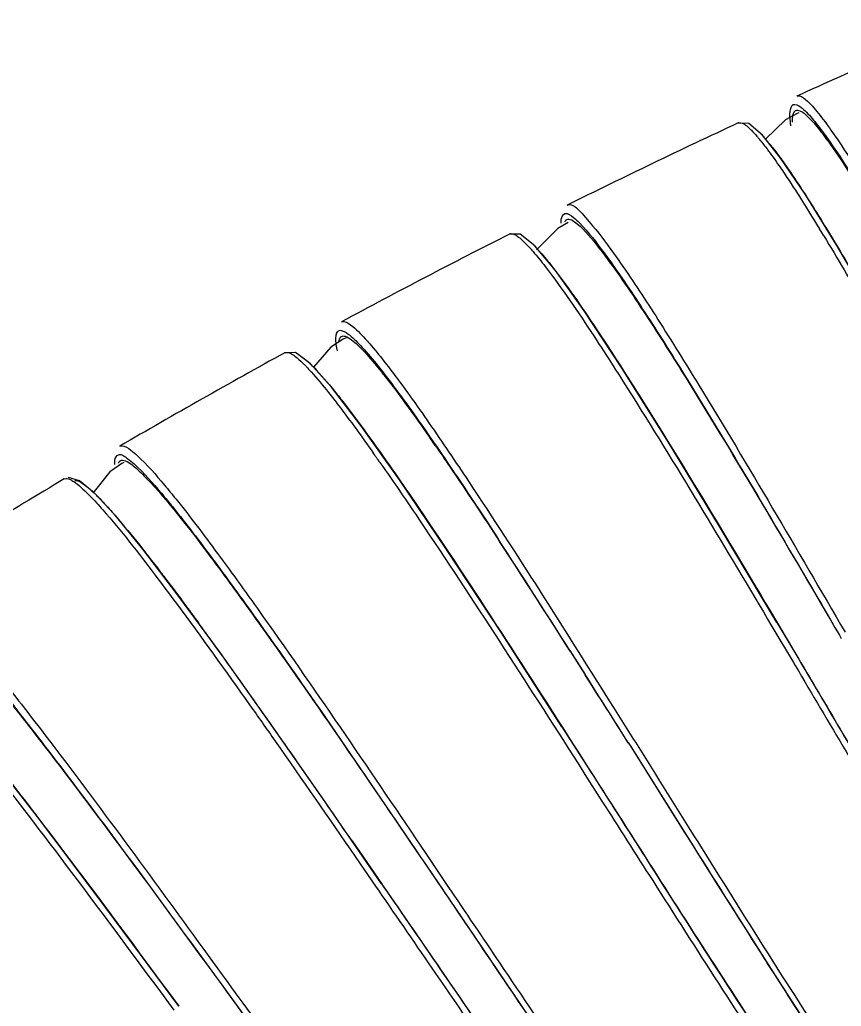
# Model space of a CAD drawing. Header units: millimetres. Extents: x 601 to 1195, y -13 to 407.
# Drawn here: x 942.27 to 950.86, y 366.75 to 377.07 of the extents above; entities that cross this region are included whole.
import ezdxf

# ---------------------------------------------------------------- set-up
doc = ezdxf.new("R2010")
doc.units = ezdxf.units.MM
doc.header["$LTSCALE"] = 0.1

msp = doc.modelspace()

# ---------------------------------------------------------------- linework, layer by layer
at = {"color": 7, "linetype": 'Continuous'}
for p, q in [((950.396, 376.275), (950.4, 376.276)), ((950.37, 376.11), (950.374, 376.115)), ((950.277, 376.026), (950.069, 375.825)), ((950.4, 376.094), (950.277, 376.026)), ((950.32, 376.086), (950.323, 376.051)), ((950.418, 376.099), (950.4, 376.094)), ((950.229, 375.623), (950.036, 375.867)), ((947.994, 375.133), (947.995, 375.134)), ((947.897, 374.889), (947.674, 374.667)), ((948.005, 374.952), (947.897, 374.889)), ((947.871, 374.448), (947.654, 374.708)), ((948.92, 373.974), (948.943, 373.938)), ((945.633, 373.911), (945.634, 373.912)), ((945.681, 373.744), (945.649, 373.731)), ((945.521, 373.646), (945.339, 373.439)), ((945.649, 373.731), (945.521, 373.646)), ((945.528, 373.229), (945.306, 373.476)), ((943.314, 372.61), (943.315, 372.611)), ((943.336, 372.431), (943.209, 372.341)), ((943.357, 372.44), (943.336, 372.431)), ((943.209, 372.341), (943.03, 372.119)), ((942.733, 372.268), (942.749, 372.273)), ((942.892, 372.249), (942.776, 372.282)), ((943.045, 372.124), (942.892, 372.249)), ((943.264, 371.888), (943.045, 372.124)), ((944.285, 371.431), (944.3, 371.412)), ((944.362, 370.451), (943.921, 371.053)), ((950.188, 370.766), (950.416, 370.382)), ((950.136, 370.725), (950.36, 370.348)), ((950.843, 370.632), (950.861, 370.6)), ((950.843, 370.632), (950.861, 370.6)), ((944.871, 369.736), (944.362, 370.451)), ((948.022, 370.474), (948.181, 370.223)), ((948.026, 370.465), (948.183, 370.218)), ((950.36, 370.348), (950.379, 370.315)), ((950.416, 370.382), (950.436, 370.348)), ((950.416, 370.382), (950.436, 370.349)), ((948.48, 369.875), (948.689, 369.542)), ((945.437, 368.925), (944.871, 369.736)), ((947.939, 369.674), (948.214, 369.244)), ((948.632, 369.509), (948.652, 369.478)), ((948.633, 369.508), (948.652, 369.478)), ((948.689, 369.542), (948.707, 369.513)), ((948.652, 369.478), (949.215, 368.581)), ((948.652, 369.478), (949.216, 368.58)), ((948.159, 369.209), (948.18, 369.175)), ((948.214, 369.244), (948.235, 369.211)), ((948.214, 369.244), (948.235, 369.212)), ((948.18, 369.175), (948.357, 368.897)), ((946.052, 368.032), (945.437, 368.925)), ((949.215, 368.581), (949.571, 368.015)), ((945.744, 368.48), (946.052, 368.033)), ((945.776, 368.317), (945.997, 367.996)), ((946.46, 368.311), (946.481, 368.281)), ((946.46, 368.311), (946.481, 368.281)), ((946.516, 368.347), (946.535, 368.318)), ((946.535, 368.318), (946.747, 368.004)), ((945.997, 367.996), (946.019, 367.964)), ((946.052, 368.033), (946.073, 368.001)), ((946.052, 368.032), (946.073, 368.002)), ((949.571, 368.015), (949.897, 367.499)), ((944.182, 367.359), (944.385, 367.079)), ((949.979, 367.371), (950.034, 367.283)), ((943.931, 366.75), (943.531, 367.29)), ((944.331, 367.041), (944.352, 367.012)), ((944.331, 367.041), (944.352, 367.012)), ((944.385, 367.079), (944.405, 367.051))]:
    msp.add_line(p, q, dxfattribs=at)
for points in [[(950.036, 375.867), (949.893, 375.987), (949.78, 375.991)], [(950.814, 374.712), (950.489, 375.237), (950.229, 375.623)], [(947.654, 374.708), (947.501, 374.829), (947.388, 374.829)], [(952.118, 372.422), (951.636, 373.288), (951.198, 374.058), (950.814, 374.712)], [(948.563, 373.433), (948.173, 374.026), (947.871, 374.448)], [(945.306, 373.476), (945.151, 373.59), (945.037, 373.587)], [(950.188, 370.766), (949.587, 371.772), (949.039, 372.674), (948.563, 373.433)], [(946.24, 372.259), (945.837, 372.826), (945.528, 373.229)], [(947.939, 369.674), (947.306, 370.657), (946.733, 371.53), (946.24, 372.259)], [(943.921, 371.053), (943.555, 371.532), (943.264, 371.888)], [(943.531, 367.29), (943.166, 367.781), (942.804, 368.265), (942.451, 368.731), (942.112, 369.172), (941.793, 369.58)], [(946.481, 368.281), (947.177, 367.253), (947.518, 366.748), (947.852, 366.258), (948.174, 365.79)], [(949.897, 367.499), (950.213, 367.004), (950.514, 366.538)], [(944.352, 367.012), (945.025, 366.086), (945.388, 365.588), (945.743, 365.102), (946.087, 364.635), (946.414, 364.197)]]:
    msp.add_lwpolyline(points, dxfattribs=at)
for centre, radius, start, end in [((982.961, 304.665), 78.666, 113.00857, 114.45461), ((982.961, 304.665), 78.667, 114.94523, 116.39128), ((949.798, 375.962), 0.034, 106.9048, 114.6303), ((949.401, 375.399), 0.734, 45.1803, 46.6424), ((948.612, 374.674), 1.806, 39.8893, 40.8404), ((948.258, 374.379), 2.267, 38.5735, 39.8732), ((949.237, 375.115), 1.095, 42.5726, 43.9087), ((948.992, 374.891), 1.426, 40.7703, 42.5476), ((948.533, 374.497), 2.031, 38.7839, 40.7476), ((947.977, 374.841), 0.151, 62.7281, 65.2012), ((927.697, 360.895), 26.867, 31.1945, 31.3764), ((982.961, 304.665), 78.667, 116.88191, 118.32796), ((945.992, 373.229), 2.173, 40.779, 41.8748), ((946.083, 373.198), 2.177, 40.8945, 41.7472), ((982.961, 304.665), 78.667, 118.81858, 120.26462), ((945.057, 373.559), 0.034, 111.118, 118.4449), ((943.981, 372.213), 1.779, 43.8466, 44.7885), ((944.556, 372.677), 1.093, 46.4685, 47.779), ((940.901, 369.266), 6.597, 38.2493, 38.5944), ((924.381, 357.243), 27.032, 34.669, 34.8813), ((923.628, 356.754), 27.352, 34.9972, 35.2546), ((982.961, 304.665), 78.667, 120.75526, 122.2013), ((941.627, 370.639), 2.052, 44.8415, 46.1531), ((941.365, 370.377), 2.422, 44.4816, 44.8661), ((941.206, 370.221), 2.645, 44.0479, 44.4806), ((856.269, 312.334), 108.622, 32.36061, 33.0893), ((858.265, 313.458), 106.334, 32.41923, 33.15472), ((905.353, 342.385), 48.056, 35.9468, 36.1905), ((890.851, 331.889), 65.958, 35.23505, 35.93295), ((692.46, 208.349), 302.649, 32.17413, 32.33421), ((697.406, 211.127), 296.983, 32.22873, 32.39074), ((862.281, 311.623), 100.985, 35.05801, 35.2752), ((845.001, 299.491), 122.099, 34.93701, 35.06037), ((791.96, 262.517), 186.755, 34.56847, 34.91717), ((1231.047, 545.544), 332.784, 212.12505, 212.37125)]:
    msp.add_arc(centre, radius, start, end, dxfattribs=at)
for points, knots in [([(950.4, 376.276), (950.431, 376.285), (950.524, 376.213), (950.581, 376.146), (950.622, 376.094)], [0, 0, 0, 0, 0.322275, 1, 1, 1, 1]), ([(950.334, 375.962), (950.332, 375.977), (950.326, 376.028), (950.323, 376.079), (950.326, 376.115)], [0, 0, 0, 0, 0.30225, 1, 1, 1, 1]), ([(950.326, 376.115), (950.329, 376.141), (950.348, 376.212), (950.413, 376.177), (950.435, 376.161)], [0, 0, 0, 0, 0.494692, 1, 1, 1, 1]), ([(950.352, 376.002), (950.352, 376.014), (950.352, 376.05), (950.356, 376.089), (950.37, 376.11)], [0, 0, 0, 0, 0.327693, 1, 1, 1, 1]), ([(950.374, 376.115), (950.376, 376.117), (950.38, 376.12), (950.384, 376.123), (950.386, 376.124)], [0, 0, 0, 0, 0.510767, 1, 1, 1, 1]), ([(950.386, 376.124), (950.389, 376.125), (950.395, 376.127), (950.402, 376.127), (950.405, 376.127)], [0, 0, 0, 0, 0.483798, 1, 1, 1, 1]), ([(950.405, 376.127), (950.438, 376.125), (950.518, 376.057), (950.579, 375.989), (950.618, 375.94)], [0, 0, 0, 0, 0.347091, 1, 1, 1, 1]), ([(950.435, 376.161), (950.446, 376.154), (950.501, 376.107), (950.548, 376.052), (950.584, 376.007)], [0, 0, 0, 0, 0.189299, 1, 1, 1, 1]), ([(950.584, 376.007), (950.628, 375.953), (950.858, 375.642), (951.058, 375.311), (951.221, 375.04)], [0, 0, 0, 0, 0.180968, 1, 1, 1, 1]), ([(950.622, 376.094), (950.668, 376.037), (950.907, 375.711), (951.115, 375.364), (951.284, 375.079)], [0, 0, 0, 0, 0.179967, 1, 1, 1, 1]), ([(949.788, 375.995), (949.795, 375.997), (949.842, 375.995), (949.877, 375.959), (949.905, 375.933)], [0, 0, 0, 0, 0.160638, 1, 1, 1, 1]), ([(949.974, 375.923), (949.982, 375.916), (950, 375.9), (950.017, 375.884), (950.025, 375.875)], [0, 0, 0, 0, 0.467427, 1, 1, 1, 1]), ([(950.618, 375.94), (950.659, 375.889), (950.874, 375.598), (951.064, 375.289), (951.216, 375.037)], [0, 0, 0, 0, 0.183875, 1, 1, 1, 1]), ([(950.03, 375.792), (950.043, 375.776), (950.1, 375.702), (950.155, 375.627), (950.196, 375.567)], [0, 0, 0, 0, 0.221147, 1, 1, 1, 1]), ([(950.117, 375.769), (950.13, 375.753), (950.188, 375.679), (950.243, 375.602), (950.285, 375.542)], [0, 0, 0, 0, 0.220302, 1, 1, 1, 1]), ([(950.196, 375.567), (950.229, 375.519), (950.381, 375.295), (950.524, 375.065), (950.635, 374.884)], [0, 0, 0, 0, 0.213114, 1, 1, 1, 1]), ([(950.285, 375.542), (950.315, 375.499), (950.453, 375.296), (950.583, 375.089), (950.684, 374.925)], [0, 0, 0, 0, 0.215127, 1, 1, 1, 1]), ([(947.995, 375.133), (948.047, 375.158), (948.23, 374.957), (948.333, 374.832), (948.417, 374.717)], [0, 0, 0, 0, 0.287994, 1, 1, 1, 1]), ([(947.93, 374.944), (947.93, 374.951), (947.93, 374.965), (947.931, 374.979), (947.932, 374.985)], [0, 0, 0, 0, 0.531533, 1, 1, 1, 1]), ([(947.932, 374.985), (947.935, 375.009), (947.972, 375.077), (948.034, 375.025), (948.059, 375.005)], [0, 0, 0, 0, 0.423574, 1, 1, 1, 1]), ([(947.969, 374.957), (947.971, 374.963), (947.977, 374.973), (947.986, 374.98), (947.99, 374.982)], [0, 0, 0, 0, 0.538533, 1, 1, 1, 1]), ([(947.99, 374.982), (947.997, 374.986), (948.015, 374.988), (948.031, 374.982), (948.04, 374.978)], [0, 0, 0, 0, 0.433903, 1, 1, 1, 1]), ([(948.046, 374.975), (948.064, 374.965), (948.17, 374.886), (948.251, 374.782), (948.319, 374.695)], [0, 0, 0, 0, 0.158258, 1, 1, 1, 1]), ([(948.059, 375.005), (948.082, 374.987), (948.201, 374.874), (948.3, 374.742), (948.381, 374.633)], [0, 0, 0, 0, 0.172315, 1, 1, 1, 1]), ([(950.684, 374.925), (950.828, 374.69), (951.507, 373.542), (952.148, 372.372), (952.656, 371.444)], [0, 0, 0, 0, 0.207256, 1, 1, 1, 1]), ([(947.392, 374.831), (947.394, 374.833), (947.4, 374.835), (947.406, 374.835), (947.408, 374.835)], [0, 0, 0, 0, 0.485779, 1, 1, 1, 1]), ([(947.408, 374.835), (947.418, 374.835), (947.439, 374.829), (947.457, 374.819), (947.468, 374.812)], [0, 0, 0, 0, 0.423404, 1, 1, 1, 1]), ([(947.468, 374.812), (947.478, 374.805), (947.53, 374.766), (947.575, 374.718), (947.61, 374.679)], [0, 0, 0, 0, 0.192018, 1, 1, 1, 1]), ([(950.679, 374.811), (950.822, 374.575), (951.48, 373.453), (952.106, 372.312), (952.598, 371.412)], [0, 0, 0, 0, 0.211654, 1, 1, 1, 1]), ([(948.319, 374.695), (948.358, 374.645), (948.551, 374.388), (948.728, 374.121), (948.868, 373.905)], [0, 0, 0, 0, 0.200018, 1, 1, 1, 1]), ([(948.417, 374.717), (948.455, 374.667), (948.628, 374.423), (948.792, 374.172), (948.92, 373.974)], [0, 0, 0, 0, 0.210792, 1, 1, 1, 1]), ([(947.637, 374.648), (947.681, 374.597), (947.907, 374.313), (948.109, 374.012), (948.272, 373.765)], [0, 0, 0, 0, 0.184955, 1, 1, 1, 1]), ([(947.729, 374.623), (947.77, 374.575), (947.983, 374.31), (948.173, 374.028), (948.326, 373.797)], [0, 0, 0, 0, 0.186506, 1, 1, 1, 1]), ([(948.381, 374.633), (948.418, 374.583), (948.59, 374.342), (948.752, 374.095), (948.879, 373.899)], [0, 0, 0, 0, 0.210811, 1, 1, 1, 1]), ([(945.634, 373.912), (945.663, 373.926), (945.772, 373.854), (945.834, 373.787), (945.882, 373.734)], [0, 0, 0, 0, 0.31251, 1, 1, 1, 1]), ([(948.868, 373.905), (949.014, 373.681), (949.691, 372.601), (950.335, 371.501), (950.843, 370.632)], [0, 0, 0, 0, 0.21006, 1, 1, 1, 1]), ([(948.879, 373.899), (949.024, 373.673), (949.697, 372.595), (950.338, 371.497), (950.843, 370.632)], [0, 0, 0, 0, 0.211735, 1, 1, 1, 1]), ([(948.943, 373.938), (949.088, 373.709), (949.758, 372.629), (950.398, 371.529), (950.901, 370.664)], [0, 0, 0, 0, 0.21288, 1, 1, 1, 1]), ([(945.574, 373.746), (945.575, 373.773), (945.59, 373.846), (945.658, 373.815), (945.681, 373.8)], [0, 0, 0, 0, 0.492869, 1, 1, 1, 1]), ([(945.607, 373.705), (945.608, 373.714), (945.611, 373.729), (945.617, 373.744), (945.621, 373.749)], [0, 0, 0, 0, 0.560632, 1, 1, 1, 1]), ([(945.621, 373.749), (945.623, 373.752), (945.627, 373.756), (945.631, 373.759), (945.634, 373.76)], [0, 0, 0, 0, 0.512342, 1, 1, 1, 1]), ([(945.634, 373.76), (945.639, 373.763), (945.652, 373.766), (945.665, 373.763), (945.672, 373.761)], [0, 0, 0, 0, 0.452545, 1, 1, 1, 1]), ([(945.681, 373.8), (945.693, 373.792), (945.755, 373.747), (945.808, 373.691), (945.85, 373.645)], [0, 0, 0, 0, 0.187907, 1, 1, 1, 1]), ([(948.272, 373.765), (948.409, 373.556), (949.048, 372.554), (949.657, 371.533), (950.136, 370.725)], [0, 0, 0, 0, 0.20972, 1, 1, 1, 1]), ([(948.326, 373.797), (948.478, 373.567), (949.196, 372.442), (949.877, 371.293), (950.416, 370.383)], [0, 0, 0, 0, 0.207083, 1, 1, 1, 1]), ([(945.739, 373.723), (945.761, 373.707), (945.877, 373.603), (945.976, 373.481), (946.057, 373.381)], [0, 0, 0, 0, 0.175816, 1, 1, 1, 1]), ([(945.882, 373.734), (945.897, 373.718), (945.964, 373.642), (946.028, 373.564), (946.076, 373.502)], [0, 0, 0, 0, 0.218681, 1, 1, 1, 1]), ([(945.045, 373.591), (945.052, 373.593), (945.101, 373.594), (945.139, 373.559), (945.169, 373.534)], [0, 0, 0, 0, 0.159103, 1, 1, 1, 1]), ([(945.243, 373.527), (945.251, 373.521), (945.267, 373.508), (945.282, 373.494), (945.29, 373.487)], [0, 0, 0, 0, 0.472371, 1, 1, 1, 1]), ([(945.263, 373.445), (945.281, 373.427), (945.362, 373.338), (945.439, 373.246), (945.498, 373.171)], [0, 0, 0, 0, 0.210903, 1, 1, 1, 1]), ([(945.309, 373.47), (945.329, 373.451), (945.428, 373.35), (945.517, 373.241), (945.588, 373.153)], [0, 0, 0, 0, 0.198023, 1, 1, 1, 1]), ([(946.015, 373.45), (946.054, 373.402), (946.235, 373.168), (946.407, 372.926), (946.541, 372.734)], [0, 0, 0, 0, 0.209068, 1, 1, 1, 1]), ([(946.076, 373.502), (946.115, 373.452), (946.296, 373.215), (946.468, 372.971), (946.601, 372.777)], [0, 0, 0, 0, 0.211283, 1, 1, 1, 1]), ([(946.081, 373.35), (946.117, 373.305), (946.28, 373.092), (946.436, 372.874), (946.556, 372.701)], [0, 0, 0, 0, 0.214047, 1, 1, 1, 1]), ([(945.498, 373.171), (945.533, 373.127), (945.693, 372.921), (945.846, 372.709), (945.964, 372.542)], [0, 0, 0, 0, 0.215029, 1, 1, 1, 1]), ([(945.588, 373.153), (945.62, 373.113), (945.765, 372.927), (945.903, 372.736), (946.01, 372.586)], [0, 0, 0, 0, 0.21702, 1, 1, 1, 1]), ([(946.541, 372.734), (946.597, 372.652), (946.846, 372.289), (947.089, 371.922), (947.275, 371.636)], [0, 0, 0, 0, 0.225978, 1, 1, 1, 1]), ([(946.601, 372.777), (946.74, 372.575), (947.382, 371.618), (947.997, 370.643), (948.48, 369.875)], [0, 0, 0, 0, 0.212796, 1, 1, 1, 1]), ([(943.315, 372.61), (943.321, 372.614), (943.364, 372.62), (943.4, 372.591), (943.428, 372.57)], [0, 0, 0, 0, 0.164538, 1, 1, 1, 1]), ([(946.613, 372.619), (946.666, 372.543), (946.894, 372.21), (947.117, 371.873), (947.287, 371.613)], [0, 0, 0, 0, 0.228518, 1, 1, 1, 1]), ([(943.262, 372.464), (943.264, 372.487), (943.305, 372.553), (943.367, 372.502), (943.395, 372.482)], [0, 0, 0, 0, 0.400699, 1, 1, 1, 1]), ([(943.428, 372.57), (943.452, 372.552), (943.58, 372.441), (943.691, 372.311), (943.781, 372.204)], [0, 0, 0, 0, 0.175937, 1, 1, 1, 1]), ([(946.01, 372.586), (946.171, 372.361), (946.926, 371.261), (947.645, 370.136), (948.214, 369.245)], [0, 0, 0, 0, 0.207194, 1, 1, 1, 1]), ([(943.262, 372.419), (943.262, 372.427), (943.261, 372.442), (943.261, 372.457), (943.262, 372.464)], [0, 0, 0, 0, 0.536159, 1, 1, 1, 1]), ([(943.3, 372.433), (943.301, 372.435), (943.303, 372.441), (943.306, 372.446), (943.308, 372.448)], [0, 0, 0, 0, 0.523585, 1, 1, 1, 1]), ([(943.308, 372.448), (943.309, 372.45), (943.313, 372.455), (943.318, 372.458), (943.32, 372.459)], [0, 0, 0, 0, 0.513062, 1, 1, 1, 1]), ([(943.32, 372.459), (943.323, 372.461), (943.331, 372.464), (943.339, 372.464), (943.343, 372.464)], [0, 0, 0, 0, 0.475703, 1, 1, 1, 1]), ([(943.343, 372.464), (943.353, 372.464), (943.413, 372.445), (943.46, 372.402), (943.498, 372.368)], [0, 0, 0, 0, 0.161468, 1, 1, 1, 1]), ([(943.395, 372.482), (943.419, 372.464), (943.548, 372.354), (943.659, 372.225), (943.75, 372.118)], [0, 0, 0, 0, 0.173909, 1, 1, 1, 1]), ([(946.035, 372.441), (946.192, 372.217), (946.917, 371.151), (947.612, 370.064), (948.159, 369.209)], [0, 0, 0, 0, 0.212578, 1, 1, 1, 1]), ([(943.498, 372.368), (943.547, 372.323), (943.821, 372.039), (944.059, 371.723), (944.256, 371.461)], [0, 0, 0, 0, 0.167951, 1, 1, 1, 1]), ([(942.749, 372.273), (942.759, 372.274), (942.782, 372.269), (942.802, 372.259), (942.813, 372.252)], [0, 0, 0, 0, 0.419859, 1, 1, 1, 1]), ([(942.813, 372.252), (942.827, 372.245), (942.894, 372.198), (942.953, 372.14), (943, 372.092)], [0, 0, 0, 0, 0.185832, 1, 1, 1, 1]), ([(942.844, 372.252), (942.873, 372.255), (942.95, 372.208), (943.009, 372.155), (943.048, 372.118)], [0, 0, 0, 0, 0.350522, 1, 1, 1, 1]), ([(943.781, 372.204), (943.822, 372.155), (944.013, 371.921), (944.195, 371.68), (944.336, 371.488)], [0, 0, 0, 0, 0.211718, 1, 1, 1, 1]), ([(943, 372.092), (943.047, 372.044), (943.288, 371.778), (943.508, 371.494), (943.685, 371.261)], [0, 0, 0, 0, 0.186639, 1, 1, 1, 1]), ([(943.75, 372.118), (943.789, 372.07), (943.973, 371.846), (944.149, 371.615), (944.285, 371.431)], [0, 0, 0, 0, 0.212379, 1, 1, 1, 1]), ([(943.107, 372.06), (943.15, 372.014), (943.372, 371.77), (943.575, 371.509), (943.737, 371.297)], [0, 0, 0, 0, 0.190744, 1, 1, 1, 1]), ([(944.336, 371.488), (944.497, 371.27), (945.24, 370.235), (945.954, 369.179), (946.516, 368.347)], [0, 0, 0, 0, 0.212658, 1, 1, 1, 1]), ([(944.256, 371.461), (944.417, 371.246), (945.171, 370.209), (945.891, 369.149), (946.46, 368.311)], [0, 0, 0, 0, 0.209408, 1, 1, 1, 1]), ([(944.3, 371.412), (944.46, 371.196), (945.196, 370.175), (945.904, 369.132), (946.46, 368.311)], [0, 0, 0, 0, 0.212658, 1, 1, 1, 1]), ([(943.685, 371.261), (943.76, 371.162), (944.095, 370.714), (944.421, 370.259), (944.672, 369.904)], [0, 0, 0, 0, 0.221136, 1, 1, 1, 1]), ([(943.737, 371.297), (943.769, 371.255), (943.904, 371.078), (944.036, 370.899), (944.137, 370.761)], [0, 0, 0, 0, 0.233989, 1, 1, 1, 1]), ([(950.436, 370.349), (950.611, 370.052), (951.245, 368.981), (951.877, 367.907), (952.353, 367.142)], [0, 0, 0, 0, 0.276554, 1, 1, 1, 1]), ([(950.436, 370.348), (950.584, 370.1), (951.132, 369.174), (951.679, 368.249), (952.089, 367.578)], [0, 0, 0, 0, 0.268828, 1, 1, 1, 1]), ([(950.379, 370.315), (950.557, 370.015), (951.198, 368.931), (951.836, 367.846), (952.317, 367.072)], [0, 0, 0, 0, 0.276573, 1, 1, 1, 1]), ([(942.083, 370.166), (942.237, 369.972), (942.952, 369.047), (943.641, 368.103), (944.182, 367.359)], [0, 0, 0, 0, 0.212631, 1, 1, 1, 1]), ([(942.022, 370.113), (942.19, 369.904), (942.978, 368.894), (943.734, 367.859), (944.331, 367.041)], [0, 0, 0, 0, 0.209439, 1, 1, 1, 1]), ([(942.025, 370.119), (942.194, 369.908), (942.98, 368.895), (943.735, 367.859), (944.331, 367.041)], [0, 0, 0, 0, 0.210775, 1, 1, 1, 1]), ([(941.505, 369.937), (941.68, 369.723), (942.509, 368.676), (943.302, 367.601), (943.931, 366.75)], [0, 0, 0, 0, 0.207072, 1, 1, 1, 1]), ([(944.672, 369.904), (944.761, 369.778), (945.132, 369.251), (945.498, 368.721), (945.776, 368.317)], [0, 0, 0, 0, 0.239524, 1, 1, 1, 1]), ([(941.56, 369.768), (941.731, 369.555), (942.52, 368.548), (943.281, 367.52), (943.878, 366.71)], [0, 0, 0, 0, 0.213378, 1, 1, 1, 1]), ([(948.707, 369.513), (948.894, 369.214), (949.571, 368.134), (950.244, 367.052), (950.751, 366.281)], [0, 0, 0, 0, 0.276371, 1, 1, 1, 1]), ([(948.235, 369.212), (948.429, 368.908), (949.122, 367.822), (949.813, 366.733), (950.333, 365.963)], [0, 0, 0, 0, 0.279256, 1, 1, 1, 1]), ([(948.235, 369.211), (948.409, 368.94), (949.043, 367.948), (949.675, 366.956), (950.149, 366.245)], [0, 0, 0, 0, 0.273669, 1, 1, 1, 1]), ([(948.357, 368.897), (948.534, 368.62), (949.169, 367.625), (949.802, 366.63), (950.277, 365.924)], [0, 0, 0, 0, 0.279221, 1, 1, 1, 1]), ([(939.922, 368.713), (940.097, 368.506), (940.904, 367.528), (941.684, 366.528), (942.297, 365.74)], [0, 0, 0, 0, 0.2131, 1, 1, 1, 1]), ([(946.481, 368.281), (946.639, 368.048), (947.23, 367.174), (947.82, 366.3), (948.261, 365.664)], [0, 0, 0, 0, 0.266809, 1, 1, 1, 1]), ([(946.019, 367.964), (946.218, 367.674), (946.936, 366.628), (947.652, 365.58), (948.189, 364.836)], [0, 0, 0, 0, 0.27714, 1, 1, 1, 1]), ([(946.073, 368.002), (946.27, 367.715), (946.98, 366.681), (947.688, 365.645), (948.219, 364.909)], [0, 0, 0, 0, 0.277121, 1, 1, 1, 1]), ([(946.073, 368.001), (946.275, 367.709), (946.996, 366.661), (947.714, 365.611), (948.254, 364.869)], [0, 0, 0, 0, 0.279205, 1, 1, 1, 1]), ([(946.747, 368.004), (946.928, 367.736), (947.576, 366.773), (948.225, 365.81), (948.709, 365.126)], [0, 0, 0, 0, 0.278057, 1, 1, 1, 1]), ([(950.034, 367.283), (950.088, 367.198), (950.29, 366.882), (950.493, 366.568), (950.644, 366.339)], [0, 0, 0, 0, 0.268214, 1, 1, 1, 1]), ([(944.405, 367.051), (944.612, 366.765), (945.362, 365.731), (946.108, 364.694), (946.667, 363.959)], [0, 0, 0, 0, 0.276532, 1, 1, 1, 1]), ([(944.352, 367.012), (944.558, 366.728), (945.304, 365.703), (946.047, 364.676), (946.603, 363.948)], [0, 0, 0, 0, 0.277004, 1, 1, 1, 1])]:
    msp.add_open_spline(points, degree=3, knots=knots, dxfattribs=at)
for points in [[(949.918, 375.92), (949.939, 375.899), (949.959, 375.877), (949.978, 375.855)], [(945.59, 373.607), (945.581, 373.653), (945.573, 373.7), (945.574, 373.746)], [(945.672, 373.761), (945.697, 373.754), (945.718, 373.739), (945.739, 373.723)], [(945.85, 373.645), (945.908, 373.582), (945.962, 373.517), (946.015, 373.45)], [(945.169, 373.534), (945.195, 373.513), (945.219, 373.49), (945.243, 373.466)]]:
    msp.add_open_spline(points, degree=3, dxfattribs=at)

doc.saveas('drawing.dxf')
